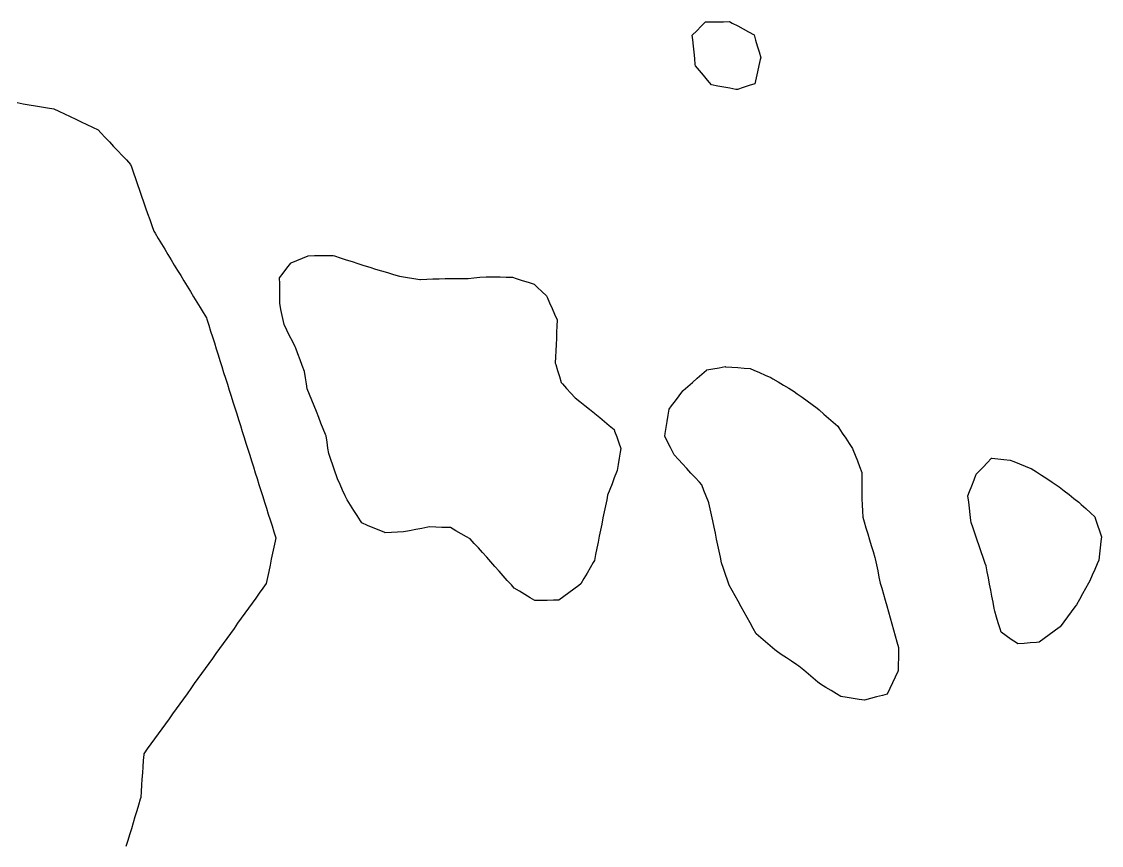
# Model space of a CAD drawing. Header units: millimetres. Extents: x 165 to 2352, y 1753 to 3323.
# Drawn here: x 467.4 to 641.9, y 1968.3 to 2101.4 of the extents above; entities that cross this region are included whole.
import ezdxf

# ---------------------------------------------------------------- set-up
doc = ezdxf.new("R2010")
doc.units = ezdxf.units.MM
for name, color, linetype in [('ALL_HOLES', 1, 'Continuous'), ('ALL_ISLANDS', 7, 'Continuous'), ('OUTLINE_ISLAND_01', 7, 'Continuous'), ('OUTLINE_ISLAND_01_HOLE_06', 1, 'Continuous'), ('OUTLINE_ISLAND_01_HOLE_08', 1, 'Continuous'), ('OUTLINE_ISLAND_01_HOLE_11', 1, 'Continuous'), ('OUTLINE_ISLAND_01_HOLE_14', 1, 'Continuous')]:
    doc.layers.add(name, color=color, linetype=linetype)

msp = doc.modelspace()

# ---------------------------------------------------------------- linework, layer by layer
at = {"layer": 'ALL_HOLES'}
for points in [[(575.7957, 2099.2694), (576.5029, 2099.9765), (577.21, 2100.6836), (577.9171, 2101.3907), (578.829, 2101.4035), (579.8289, 2101.4176), (580.8288, 2101.4316), (581.8287, 2101.4457), (582.2532, 2101.2173), (583.1339, 2100.7435), (584.0145, 2100.2697), (584.8952, 2099.7959), (585.7758, 2099.3222), (586.0219, 2098.4683), (586.2988, 2097.5074), (586.5758, 2096.5465), (586.8527, 2095.5856), (586.7873, 2095.3043), (586.5609, 2094.3302), (586.3345, 2093.3562), (586.108, 2092.3822), (585.8816, 2091.4082), (584.9678, 2091.0956), (584.0217, 2090.772), (583.0755, 2090.4483), (582.8496, 2090.4894), (581.8657, 2090.6683), (580.8818, 2090.8471), (579.898, 2091.026), (578.9141, 2091.2049), (578.8819, 2091.2431), (578.2372, 2092.0075), (577.5924, 2092.7719), (576.9477, 2093.5363), (576.303, 2094.3007), (576.2814, 2094.5128), (576.1798, 2095.5077), (576.0782, 2096.5025), (575.9767, 2097.4973), (575.8751, 2098.4921)], [(510.9599, 2062.4843), (511.8855, 2062.8629), (512.811, 2063.2415), (513.7366, 2063.6202), (513.744, 2063.6202), (514.744, 2063.6286), (515.744, 2063.6369), (516.7439, 2063.6452), (517.7439, 2063.6535), (517.9585, 2063.5847), (518.9106, 2063.279), (519.8628, 2062.9734), (520.8149, 2062.6678), (521.7671, 2062.3622), (522.7192, 2062.0565), (523.6714, 2061.7509), (524.6235, 2061.4453), (524.626, 2061.4445), (525.5856, 2061.1632), (526.5452, 2060.8819), (527.5048, 2060.6006), (528.4645, 2060.3192), (528.7971, 2060.2641), (529.7836, 2060.1005), (530.7701, 2059.9369), (531.7566, 2059.7732), (531.8734, 2059.7783), (532.8724, 2059.8218), (533.8715, 2059.8653), (534.8705, 2059.9088), (535.8696, 2059.9523), (536.5837, 2059.9546), (537.5837, 2059.9579), (538.5837, 2059.9612), (539.5837, 2059.9644), (540.481, 2060.0476), (541.4767, 2060.1399), (542.4725, 2060.2322), (542.7318, 2060.2266), (543.7316, 2060.205), (544.7313, 2060.1834), (545.7311, 2060.1618), (546.7309, 2060.1402), (547.3573, 2059.9399), (548.3098, 2059.6354), (549.2623, 2059.331), (550.2149, 2059.0265), (550.7764, 2058.4974), (551.5041, 2057.8115), (552.2319, 2057.1257), (552.3301, 2056.9053), (552.7369, 2055.9918), (553.1438, 2055.0783), (553.5506, 2054.1648), (553.9575, 2053.2513), (553.9146, 2052.2581), (553.8715, 2051.2591), (553.8284, 2050.26), (553.7853, 2049.2609), (553.7422, 2048.2618), (553.6991, 2047.2628), (553.656, 2046.2637), (553.7301, 2046.0197), (554.0206, 2045.0628), (554.311, 2044.1059), (554.6015, 2043.149), (554.8152, 2042.9141), (555.4881, 2042.1743), (556.1609, 2041.4346), (556.8338, 2040.6948), (556.8565, 2040.6767), (557.638, 2040.0527), (558.4194, 2039.4288), (559.2009, 2038.8048), (559.9823, 2038.1809), (560.0664, 2038.1114), (560.8371, 2037.4742), (561.6077, 2036.837), (562.3784, 2036.1998), (563.1491, 2035.5626), (563.2429, 2035.296), (563.5749, 2034.3527), (563.9068, 2033.4094), (564.2387, 2032.4661), (564.1417, 2031.8813), (563.978, 2030.8948), (563.8144, 2029.9083), (563.6507, 2028.9218), (563.5475, 2028.6536), (563.1883, 2027.7204), (562.829, 2026.7871), (562.4698, 2025.8539), (562.1106, 2024.9206), (561.9599, 2024.1815), (561.7603, 2023.2016), (561.5606, 2022.2218), (561.3609, 2021.2419), (561.1612, 2020.2621), (560.9615, 2019.2822), (560.7618, 2018.3023), (560.5621, 2017.3225), (560.3624, 2016.3426), (560.1627, 2015.3628), (559.963, 2014.3829), (559.7746, 2014.0553), (559.276, 2013.1885), (558.7775, 2012.3216), (558.2789, 2011.4548), (557.7804, 2010.5879), (557.4488, 2010.3434), (556.644, 2009.7499), (555.8392, 2009.1564), (555.0343, 2008.5629), (554.2295, 2007.9694), (553.356, 2007.9529), (552.3561, 2007.934), (551.3563, 2007.9151), (550.3565, 2007.8962), (549.5789, 2008.365), (548.7225, 2008.8813), (547.866, 2009.3976), (547.0096, 2009.9139), (546.5561, 2010.4231), (545.891, 2011.1699), (545.2259, 2011.9166), (544.5608, 2012.6634), (543.8957, 2013.4101), (543.2306, 2014.1569), (542.5655, 2014.9036), (541.9004, 2015.6504), (541.2353, 2016.3972), (540.5702, 2017.1439), (539.9051, 2017.8907), (539.3244, 2018.2155), (538.4517, 2018.7037), (537.579, 2019.1918), (536.7062, 2019.68), (536.3378, 2019.6927), (535.3384, 2019.7271), (534.339, 2019.7614), (533.3396, 2019.7958), (533.0569, 2019.7414), (532.0749, 2019.5525), (531.0929, 2019.3636), (530.1109, 2019.1747), (529.1289, 2018.9859), (528.1587, 2018.9426), (527.1597, 2018.8981), (526.1607, 2018.8536), (526.0909, 2018.883), (525.1695, 2019.2716), (524.2482, 2019.6603), (523.3268, 2020.0489), (522.4054, 2020.4376), (522.1726, 2020.7962), (521.6282, 2021.635), (521.0837, 2022.4738), (520.5392, 2023.3125), (519.9948, 2024.1513), (519.6868, 2024.8424), (519.2799, 2025.7559), (518.8729, 2026.6693), (518.4659, 2027.5828), (518.3654, 2027.8695), (518.0347, 2028.8132), (517.7039, 2029.7569), (517.3732, 2030.7006), (517.0424, 2031.6443), (516.9112, 2032.5268), (516.7642, 2033.516), (516.6171, 2034.5051), (516.534, 2034.7123), (516.1618, 2035.6404), (515.7895, 2036.5685), (515.4173, 2037.4967), (515.045, 2038.4248), (514.6727, 2039.3529), (514.3005, 2040.2811), (513.9282, 2041.2092), (513.556, 2042.1373), (513.4334, 2042.9223), (513.2792, 2043.9103), (513.125, 2044.8984), (513.1141, 2044.9278), (512.7667, 2045.8655), (512.4194, 2046.8033), (512.072, 2047.741), (511.7246, 2048.6787), (511.6135, 2048.9018), (511.1675, 2049.7968), (510.7215, 2050.6919), (510.2755, 2051.5869), (509.8295, 2052.4819), (509.7241, 2052.9929), (509.5221, 2053.9723), (509.3201, 2054.9516), (509.1181, 2055.931), (509.1179, 2056.0709), (509.1165, 2057.0709), (509.1151, 2058.0709), (509.1137, 2059.0709), (509.1124, 2060.0709), (509.6827, 2060.8159), (510.2906, 2061.6099), (510.8984, 2062.4039)], [(578.1473, 2045.1836), (579.1325, 2045.3549), (580.1177, 2045.5262), (581.103, 2045.6976), (581.1815, 2045.6914), (582.1784, 2045.6136), (583.1754, 2045.5358), (584.1724, 2045.458), (585.1693, 2045.3802), (585.7466, 2045.127), (586.6624, 2044.7254), (587.5782, 2044.3238), (588.494, 2043.9222), (588.8176, 2043.7301), (589.6774, 2043.2195), (590.5372, 2042.7088), (591.397, 2042.1982), (592.2568, 2041.6876), (592.7496, 2041.3291), (593.5583, 2040.7408), (594.3669, 2040.1525), (595.1756, 2039.5642), (595.9842, 2038.9759), (596.2973, 2038.7008), (597.0484, 2038.0407), (597.7996, 2037.3806), (598.5507, 2036.7205), (599.3019, 2036.0604), (599.4771, 2035.7966), (600.0303, 2034.9635), (600.5834, 2034.1305), (601.1366, 2033.2974), (601.6898, 2032.4643), (601.7398, 2032.336), (602.1026, 2031.4041), (602.4653, 2030.4722), (602.8281, 2029.5403), (603.1909, 2028.6084), (603.1884, 2028.0267), (603.1843, 2027.0267), (603.1801, 2026.0267), (603.176, 2025.0267), (603.2046, 2024.3627), (603.2477, 2023.3637), (603.2908, 2022.3646), (603.3339, 2021.3655), (603.5648, 2020.6013), (603.854, 2019.644), (604.1432, 2018.6868), (604.4324, 2017.7295), (604.7216, 2016.7722), (605.0109, 2015.815), (605.3001, 2014.8577), (605.3449, 2014.6441), (605.5505, 2013.6655), (605.756, 2012.6868), (605.9615, 2011.7082), (606.1671, 2010.7295), (606.3996, 2009.9127), (606.6734, 2008.9509), (606.9472, 2007.9891), (607.221, 2007.0273), (607.4948, 2006.0656), (607.7686, 2005.1038), (608.0423, 2004.142), (608.3161, 2003.1802), (608.5899, 2002.2184), (608.8637, 2001.2566), (609.1375, 2000.2948), (609.1246, 1999.6015), (609.1059, 1998.6017), (609.0872, 1997.6018), (609.0685, 1996.602), (608.9845, 1996.422), (608.5617, 1995.5158), (608.139, 1994.6095), (607.7162, 1993.7033), (607.2934, 1992.7971), (606.5282, 1992.5892), (605.5632, 1992.3271), (604.5981, 1992.065), (603.6331, 1991.8029), (602.7711, 1991.9409), (601.7837, 1992.0991), (600.7963, 1992.2573), (599.8089, 1992.4155), (599.0914, 1992.8452), (598.2335, 1993.3591), (597.3756, 1993.8729), (596.5177, 1994.3867), (596.1052, 1994.7295), (595.3361, 1995.3686), (594.567, 1996.0077), (593.7979, 1996.6468), (593.0288, 1997.286), (592.6693, 1997.527), (591.8386, 1998.0838), (591.008, 1998.6406), (590.1773, 1999.1974), (589.3467, 1999.7542), (589.1524, 1999.9221), (588.3959, 2000.576), (587.6393, 2001.2299), (586.8827, 2001.8838), (586.1262, 2002.5377), (586.126, 2002.5381), (585.6418, 2003.4131), (585.1576, 2004.2881), (584.6734, 2005.163), (584.1892, 2006.038), (583.705, 2006.913), (583.2208, 2007.7879), (582.7366, 2008.6629), (582.2525, 2009.5378), (581.7683, 2010.4128), (581.5063, 2011.1757), (581.1815, 2012.1215), (580.8567, 2013.0673), (580.5319, 2014.0131), (580.3465, 2014.892), (580.1402, 2015.8705), (579.9338, 2016.8489), (579.7275, 2017.8274), (579.5211, 2018.8059), (579.3147, 2019.7844), (579.1084, 2020.7628), (578.902, 2021.7413), (578.6956, 2022.7198), (578.4893, 2023.6983), (578.4306, 2023.8437), (578.0564, 2024.771), (577.6821, 2025.6983), (577.3079, 2026.6257), (576.9351, 2027.0303), (576.2576, 2027.7658), (575.5801, 2028.5013), (574.9026, 2029.2368), (574.2251, 2029.9723), (573.5475, 2030.7078), (572.87, 2031.4433), (572.7068, 2031.7641), (572.2534, 2032.6555), (571.8, 2033.5468), (571.3467, 2034.4381), (571.4163, 2034.8723), (571.5747, 2035.8597), (571.7331, 2036.847), (571.8915, 2037.8344), (572.0499, 2038.8218), (572.4569, 2039.3679), (573.0544, 2040.1698), (573.652, 2040.9716), (574.2495, 2041.7735), (574.3239, 2041.8386), (575.0765, 2042.497), (575.8292, 2043.1555), (576.5818, 2043.8139), (577.3344, 2044.4724), (578.087, 2045.1308)], [(624.1706, 2030.9062), (625.1657, 2030.8067), (626.1607, 2030.7072), (627.1558, 2030.6077), (627.7339, 2030.3734), (628.6607, 2029.9978), (629.5875, 2029.6222), (630.5143, 2029.2467), (630.5578, 2029.2188), (631.3994, 2028.6786), (632.241, 2028.1385), (633.0825, 2027.5984), (633.9241, 2027.0582), (634.7657, 2026.5181), (635.0943, 2026.2618), (635.8829, 2025.6469), (636.6714, 2025.032), (637.46, 2024.417), (638.2486, 2023.8021), (638.642, 2023.4408), (639.3784, 2022.7643), (640.1149, 2022.0878), (640.8513, 2021.4113), (640.9713, 2021.0443), (641.282, 2020.0937), (641.5927, 2019.1432), (641.9034, 2018.1927), (641.8225, 2017.4286), (641.7173, 2016.4341), (641.6121, 2015.4397), (641.5069, 2014.4452), (641.2382, 2013.84), (640.8324, 2012.926), (640.4266, 2012.0121), (640.0209, 2011.0981), (639.8108, 2010.7168), (639.3283, 2009.8409), (638.8457, 2008.9651), (638.3632, 2008.0892), (637.8806, 2007.2133), (637.6202, 2006.8645), (637.022, 2006.0632), (636.4237, 2005.2618), (635.8255, 2004.4605), (635.2273, 2003.6592), (635.0609, 2003.5368), (634.2552, 2002.9444), (633.4496, 2002.352), (632.644, 2001.7595), (631.8383, 2001.1671), (631.3922, 2001.1319), (630.3953, 2001.0531), (629.3984, 2000.9743), (628.4015, 2000.8955), (628.16, 2001.0637), (627.3395, 2001.6352), (626.5189, 2002.2067), (625.6983, 2002.7783), (625.533, 2003.325), (625.2435, 2004.2822), (624.954, 2005.2394), (624.6645, 2006.1966), (624.5798, 2006.6431), (624.3933, 2007.6255), (624.2069, 2008.608), (624.0204, 2009.5905), (623.834, 2010.5729), (623.6475, 2011.5554), (623.4611, 2012.5379), (623.2746, 2013.5203), (623.1443, 2013.899), (622.8188, 2014.8445), (622.4933, 2015.7901), (622.1678, 2016.7356), (621.8423, 2017.6812), (621.5168, 2018.6267), (621.1913, 2019.5723), (620.8658, 2020.5178), (620.8269, 2020.8319), (620.704, 2021.8243), (620.5811, 2022.8167), (620.4582, 2023.8092), (620.3353, 2024.8016), (620.6088, 2025.5241), (620.9627, 2026.4594), (621.3166, 2027.3946), (621.6705, 2028.3299), (622.0746, 2028.7463), (622.771, 2029.4639), (623.4674, 2030.1816), (624.1639, 2030.8992)]]:
    msp.add_lwpolyline(points, close=True, dxfattribs=at)
at = {"layer": 'ALL_ISLANDS'}
msp.add_lwpolyline([(466.679, 2088.3489), (467.6652, 2088.1832), (468.6514, 2088.0176), (469.6376, 2087.8519), (470.6237, 2087.6862), (471.6099, 2087.5205), (472.5961, 2087.3549), (473.4381, 2086.9553), (474.3416, 2086.5266), (475.245, 2086.0979), (476.1485, 2085.6693), (477.052, 2085.2406), (477.9554, 2084.8119), (478.8589, 2084.3832), (479.7623, 2083.9545), (480.2267, 2083.4613), (480.9123, 2082.7333), (481.5979, 2082.0053), (482.2834, 2081.2773), (482.969, 2080.5493), (483.6546, 2079.8213), (484.3401, 2079.0933), (485.0257, 2078.3653), (485.1606, 2077.9759), (485.4879, 2077.031), (485.8153, 2076.086), (486.1426, 2075.1411), (486.4699, 2074.1962), (486.7972, 2073.2513), (487.1246, 2072.3064), (487.4519, 2071.3615), (487.7792, 2070.4166), (488.1066, 2069.4717), (488.4339, 2068.5268), (488.7612, 2067.5818), (488.9716, 2067.2361), (489.4915, 2066.3819), (490.0114, 2065.5277), (490.5313, 2064.6734), (491.0512, 2063.8192), (491.571, 2062.9649), (492.0909, 2062.1107), (492.6108, 2061.2565), (493.1307, 2060.4022), (493.6506, 2059.548), (494.1705, 2058.6938), (494.6903, 2057.8395), (495.2102, 2056.9853), (495.7301, 2056.131), (496.25, 2055.2768), (496.7699, 2054.4226), (497.2898, 2053.5683), (497.3587, 2053.3496), (497.6591, 2052.3958), (497.9596, 2051.442), (498.26, 2050.4882), (498.5605, 2049.5344), (498.8609, 2048.5806), (499.1614, 2047.6268), (499.4618, 2046.673), (499.7623, 2045.7192), (500.0627, 2044.7654), (500.3632, 2043.8116), (500.6636, 2042.8578), (500.9641, 2041.904), (501.2645, 2040.9502), (501.565, 2039.9964), (501.8654, 2039.0426), (502.1659, 2038.0888), (502.4663, 2037.1351), (502.7668, 2036.1813), (503.0672, 2035.2275), (503.3677, 2034.2737), (503.6681, 2033.3199), (503.9686, 2032.3661), (504.269, 2031.4123), (504.5695, 2030.4585), (504.8699, 2029.5047), (505.1704, 2028.5509), (505.4708, 2027.5971), (505.7713, 2026.6433), (506.0717, 2025.6895), (506.3722, 2024.7357), (506.6726, 2023.7819), (506.9731, 2022.8281), (507.2735, 2021.8743), (507.574, 2020.9205), (507.8744, 2019.9667), (508.1749, 2019.0129), (508.4753, 2018.0591), (508.3625, 2017.5135), (508.1599, 2016.5342), (507.9574, 2015.555), (507.7548, 2014.5757), (507.5522, 2013.5964), (507.3497, 2012.6172), (507.1471, 2011.6379), (506.9446, 2010.6586), (506.4066, 2009.9102), (505.8229, 2009.0982), (505.2392, 2008.2862), (504.6555, 2007.4743), (504.0718, 2006.6623), (503.4881, 2005.8503), (502.9044, 2005.0383), (502.3207, 2004.2263), (501.737, 2003.4144), (501.1534, 2002.6024), (500.5697, 2001.7904), (499.986, 2000.9784), (499.4023, 2000.1665), (498.8186, 1999.3545), (498.2349, 1998.5425), (497.6512, 1997.7305), (497.0675, 1996.9185), (496.4838, 1996.1066), (495.9002, 1995.2946), (495.3165, 1994.4826), (494.7328, 1993.6706), (494.1491, 1992.8587), (493.5654, 1992.0467), (492.9817, 1991.2347), (492.398, 1990.4227), (491.8143, 1989.6108), (491.2306, 1988.7988), (490.647, 1987.9868), (490.0633, 1987.1748), (489.4796, 1986.3628), (488.8959, 1985.5509), (488.3122, 1984.7389), (487.7285, 1983.9269), (487.1448, 1983.1149), (487.1397, 1983.0408), (487.0706, 1982.0432), (487.0016, 1981.0456), (486.9325, 1980.048), (486.8635, 1979.0504), (486.7944, 1978.0527), (486.7254, 1977.0551), (486.6563, 1976.0575), (486.5844, 1975.8187), (486.2962, 1974.8612), (486.0079, 1973.9036), (485.7196, 1972.9461), (485.4314, 1971.9885), (485.1431, 1971.031), (484.8548, 1970.0734), (484.5666, 1969.1159), (484.2783, 1968.1583)], dxfattribs=at)
at = {"layer": 'OUTLINE_ISLAND_01'}
msp.add_lwpolyline([(466.679, 2088.3489), (467.6652, 2088.1832), (468.6514, 2088.0176), (469.6376, 2087.8519), (470.6237, 2087.6862), (471.6099, 2087.5205), (472.5961, 2087.3549), (473.4381, 2086.9553), (474.3416, 2086.5266), (475.245, 2086.0979), (476.1485, 2085.6693), (477.052, 2085.2406), (477.9554, 2084.8119), (478.8589, 2084.3832), (479.7623, 2083.9545), (480.2267, 2083.4613), (480.9123, 2082.7333), (481.5979, 2082.0053), (482.2834, 2081.2773), (482.969, 2080.5493), (483.6546, 2079.8213), (484.3401, 2079.0933), (485.0257, 2078.3653), (485.1606, 2077.9759), (485.4879, 2077.031), (485.8153, 2076.086), (486.1426, 2075.1411), (486.4699, 2074.1962), (486.7972, 2073.2513), (487.1246, 2072.3064), (487.4519, 2071.3615), (487.7792, 2070.4166), (488.1066, 2069.4717), (488.4339, 2068.5268), (488.7612, 2067.5818), (488.9716, 2067.2361), (489.4915, 2066.3819), (490.0114, 2065.5277), (490.5313, 2064.6734), (491.0512, 2063.8192), (491.571, 2062.9649), (492.0909, 2062.1107), (492.6108, 2061.2565), (493.1307, 2060.4022), (493.6506, 2059.548), (494.1705, 2058.6938), (494.6903, 2057.8395), (495.2102, 2056.9853), (495.7301, 2056.131), (496.25, 2055.2768), (496.7699, 2054.4226), (497.2898, 2053.5683), (497.3587, 2053.3496), (497.6591, 2052.3958), (497.9596, 2051.442), (498.26, 2050.4882), (498.5605, 2049.5344), (498.8609, 2048.5806), (499.1614, 2047.6268), (499.4618, 2046.673), (499.7623, 2045.7192), (500.0627, 2044.7654), (500.3632, 2043.8116), (500.6636, 2042.8578), (500.9641, 2041.904), (501.2645, 2040.9502), (501.565, 2039.9964), (501.8654, 2039.0426), (502.1659, 2038.0888), (502.4663, 2037.1351), (502.7668, 2036.1813), (503.0672, 2035.2275), (503.3677, 2034.2737), (503.6681, 2033.3199), (503.9686, 2032.3661), (504.269, 2031.4123), (504.5695, 2030.4585), (504.8699, 2029.5047), (505.1704, 2028.5509), (505.4708, 2027.5971), (505.7713, 2026.6433), (506.0717, 2025.6895), (506.3722, 2024.7357), (506.6726, 2023.7819), (506.9731, 2022.8281), (507.2735, 2021.8743), (507.574, 2020.9205), (507.8744, 2019.9667), (508.1749, 2019.0129), (508.4753, 2018.0591), (508.3625, 2017.5135), (508.1599, 2016.5342), (507.9574, 2015.555), (507.7548, 2014.5757), (507.5522, 2013.5964), (507.3497, 2012.6172), (507.1471, 2011.6379), (506.9446, 2010.6586), (506.4066, 2009.9102), (505.8229, 2009.0982), (505.2392, 2008.2862), (504.6555, 2007.4743), (504.0718, 2006.6623), (503.4881, 2005.8503), (502.9044, 2005.0383), (502.3207, 2004.2263), (501.737, 2003.4144), (501.1534, 2002.6024), (500.5697, 2001.7904), (499.986, 2000.9784), (499.4023, 2000.1665), (498.8186, 1999.3545), (498.2349, 1998.5425), (497.6512, 1997.7305), (497.0675, 1996.9185), (496.4838, 1996.1066), (495.9002, 1995.2946), (495.3165, 1994.4826), (494.7328, 1993.6706), (494.1491, 1992.8587), (493.5654, 1992.0467), (492.9817, 1991.2347), (492.398, 1990.4227), (491.8143, 1989.6108), (491.2306, 1988.7988), (490.647, 1987.9868), (490.0633, 1987.1748), (489.4796, 1986.3628), (488.8959, 1985.5509), (488.3122, 1984.7389), (487.7285, 1983.9269), (487.1448, 1983.1149), (487.1397, 1983.0408), (487.0706, 1982.0432), (487.0016, 1981.0456), (486.9325, 1980.048), (486.8635, 1979.0504), (486.7944, 1978.0527), (486.7254, 1977.0551), (486.6563, 1976.0575), (486.5844, 1975.8187), (486.2962, 1974.8612), (486.0079, 1973.9036), (485.7196, 1972.9461), (485.4314, 1971.9885), (485.1431, 1971.031), (484.8548, 1970.0734), (484.5666, 1969.1159), (484.2783, 1968.1583)], dxfattribs=at)
at = {"layer": 'OUTLINE_ISLAND_01_HOLE_06'}
msp.add_lwpolyline([(624.1706, 2030.9062), (625.1657, 2030.8067), (626.1607, 2030.7072), (627.1558, 2030.6077), (627.7339, 2030.3734), (628.6607, 2029.9978), (629.5875, 2029.6222), (630.5143, 2029.2467), (630.5578, 2029.2188), (631.3994, 2028.6786), (632.241, 2028.1385), (633.0825, 2027.5984), (633.9241, 2027.0582), (634.7657, 2026.5181), (635.0943, 2026.2618), (635.8829, 2025.6469), (636.6714, 2025.032), (637.46, 2024.417), (638.2486, 2023.8021), (638.642, 2023.4408), (639.3784, 2022.7643), (640.1149, 2022.0878), (640.8513, 2021.4113), (640.9713, 2021.0443), (641.282, 2020.0937), (641.5927, 2019.1432), (641.9034, 2018.1927), (641.8225, 2017.4286), (641.7173, 2016.4341), (641.6121, 2015.4397), (641.5069, 2014.4452), (641.2382, 2013.84), (640.8324, 2012.926), (640.4266, 2012.0121), (640.0209, 2011.0981), (639.8108, 2010.7168), (639.3283, 2009.8409), (638.8457, 2008.9651), (638.3632, 2008.0892), (637.8806, 2007.2133), (637.6202, 2006.8645), (637.022, 2006.0632), (636.4237, 2005.2618), (635.8255, 2004.4605), (635.2273, 2003.6592), (635.0609, 2003.5368), (634.2552, 2002.9444), (633.4496, 2002.352), (632.644, 2001.7595), (631.8383, 2001.1671), (631.3922, 2001.1319), (630.3953, 2001.0531), (629.3984, 2000.9743), (628.4015, 2000.8955), (628.16, 2001.0637), (627.3395, 2001.6352), (626.5189, 2002.2067), (625.6983, 2002.7783), (625.533, 2003.325), (625.2435, 2004.2822), (624.954, 2005.2394), (624.6645, 2006.1966), (624.5798, 2006.6431), (624.3933, 2007.6255), (624.2069, 2008.608), (624.0204, 2009.5905), (623.834, 2010.5729), (623.6475, 2011.5554), (623.4611, 2012.5379), (623.2746, 2013.5203), (623.1443, 2013.899), (622.8188, 2014.8445), (622.4933, 2015.7901), (622.1678, 2016.7356), (621.8423, 2017.6812), (621.5168, 2018.6267), (621.1913, 2019.5723), (620.8658, 2020.5178), (620.8269, 2020.8319), (620.704, 2021.8243), (620.5811, 2022.8167), (620.4582, 2023.8092), (620.3353, 2024.8016), (620.6088, 2025.5241), (620.9627, 2026.4594), (621.3166, 2027.3946), (621.6705, 2028.3299), (622.0746, 2028.7463), (622.771, 2029.4639), (623.4674, 2030.1816), (624.1639, 2030.8992)], close=True, dxfattribs=at)
at = {"layer": 'OUTLINE_ISLAND_01_HOLE_08'}
msp.add_lwpolyline([(578.1473, 2045.1836), (579.1325, 2045.3549), (580.1177, 2045.5262), (581.103, 2045.6976), (581.1815, 2045.6914), (582.1784, 2045.6136), (583.1754, 2045.5358), (584.1724, 2045.458), (585.1693, 2045.3802), (585.7466, 2045.127), (586.6624, 2044.7254), (587.5782, 2044.3238), (588.494, 2043.9222), (588.8176, 2043.7301), (589.6774, 2043.2195), (590.5372, 2042.7088), (591.397, 2042.1982), (592.2568, 2041.6876), (592.7496, 2041.3291), (593.5583, 2040.7408), (594.3669, 2040.1525), (595.1756, 2039.5642), (595.9842, 2038.9759), (596.2973, 2038.7008), (597.0484, 2038.0407), (597.7996, 2037.3806), (598.5507, 2036.7205), (599.3019, 2036.0604), (599.4771, 2035.7966), (600.0303, 2034.9635), (600.5834, 2034.1305), (601.1366, 2033.2974), (601.6898, 2032.4643), (601.7398, 2032.336), (602.1026, 2031.4041), (602.4653, 2030.4722), (602.8281, 2029.5403), (603.1909, 2028.6084), (603.1884, 2028.0267), (603.1843, 2027.0267), (603.1801, 2026.0267), (603.176, 2025.0267), (603.2046, 2024.3627), (603.2477, 2023.3637), (603.2908, 2022.3646), (603.3339, 2021.3655), (603.5648, 2020.6013), (603.854, 2019.644), (604.1432, 2018.6868), (604.4324, 2017.7295), (604.7216, 2016.7722), (605.0109, 2015.815), (605.3001, 2014.8577), (605.3449, 2014.6441), (605.5505, 2013.6655), (605.756, 2012.6868), (605.9615, 2011.7082), (606.1671, 2010.7295), (606.3996, 2009.9127), (606.6734, 2008.9509), (606.9472, 2007.9891), (607.221, 2007.0273), (607.4948, 2006.0656), (607.7686, 2005.1038), (608.0423, 2004.142), (608.3161, 2003.1802), (608.5899, 2002.2184), (608.8637, 2001.2566), (609.1375, 2000.2948), (609.1246, 1999.6015), (609.1059, 1998.6017), (609.0872, 1997.6018), (609.0685, 1996.602), (608.9845, 1996.422), (608.5617, 1995.5158), (608.139, 1994.6095), (607.7162, 1993.7033), (607.2934, 1992.7971), (606.5282, 1992.5892), (605.5632, 1992.3271), (604.5981, 1992.065), (603.6331, 1991.8029), (602.7711, 1991.9409), (601.7837, 1992.0991), (600.7963, 1992.2573), (599.8089, 1992.4155), (599.0914, 1992.8452), (598.2335, 1993.3591), (597.3756, 1993.8729), (596.5177, 1994.3867), (596.1052, 1994.7295), (595.3361, 1995.3686), (594.567, 1996.0077), (593.7979, 1996.6468), (593.0288, 1997.286), (592.6693, 1997.527), (591.8386, 1998.0838), (591.008, 1998.6406), (590.1773, 1999.1974), (589.3467, 1999.7542), (589.1524, 1999.9221), (588.3959, 2000.576), (587.6393, 2001.2299), (586.8827, 2001.8838), (586.1262, 2002.5377), (586.126, 2002.5381), (585.6418, 2003.4131), (585.1576, 2004.2881), (584.6734, 2005.163), (584.1892, 2006.038), (583.705, 2006.913), (583.2208, 2007.7879), (582.7366, 2008.6629), (582.2525, 2009.5378), (581.7683, 2010.4128), (581.5063, 2011.1757), (581.1815, 2012.1215), (580.8567, 2013.0673), (580.5319, 2014.0131), (580.3465, 2014.892), (580.1402, 2015.8705), (579.9338, 2016.8489), (579.7275, 2017.8274), (579.5211, 2018.8059), (579.3147, 2019.7844), (579.1084, 2020.7628), (578.902, 2021.7413), (578.6956, 2022.7198), (578.4893, 2023.6983), (578.4306, 2023.8437), (578.0564, 2024.771), (577.6821, 2025.6983), (577.3079, 2026.6257), (576.9351, 2027.0303), (576.2576, 2027.7658), (575.5801, 2028.5013), (574.9026, 2029.2368), (574.2251, 2029.9723), (573.5475, 2030.7078), (572.87, 2031.4433), (572.7068, 2031.7641), (572.2534, 2032.6555), (571.8, 2033.5468), (571.3467, 2034.4381), (571.4163, 2034.8723), (571.5747, 2035.8597), (571.7331, 2036.847), (571.8915, 2037.8344), (572.0499, 2038.8218), (572.4569, 2039.3679), (573.0544, 2040.1698), (573.652, 2040.9716), (574.2495, 2041.7735), (574.3239, 2041.8386), (575.0765, 2042.497), (575.8292, 2043.1555), (576.5818, 2043.8139), (577.3344, 2044.4724), (578.087, 2045.1308)], close=True, dxfattribs=at)
at = {"layer": 'OUTLINE_ISLAND_01_HOLE_11'}
msp.add_lwpolyline([(510.9599, 2062.4843), (511.8855, 2062.8629), (512.811, 2063.2415), (513.7366, 2063.6202), (513.744, 2063.6202), (514.744, 2063.6286), (515.744, 2063.6369), (516.7439, 2063.6452), (517.7439, 2063.6535), (517.9585, 2063.5847), (518.9106, 2063.279), (519.8628, 2062.9734), (520.8149, 2062.6678), (521.7671, 2062.3622), (522.7192, 2062.0565), (523.6714, 2061.7509), (524.6235, 2061.4453), (524.626, 2061.4445), (525.5856, 2061.1632), (526.5452, 2060.8819), (527.5048, 2060.6006), (528.4645, 2060.3192), (528.7971, 2060.2641), (529.7836, 2060.1005), (530.7701, 2059.9369), (531.7566, 2059.7732), (531.8734, 2059.7783), (532.8724, 2059.8218), (533.8715, 2059.8653), (534.8705, 2059.9088), (535.8696, 2059.9523), (536.5837, 2059.9546), (537.5837, 2059.9579), (538.5837, 2059.9612), (539.5837, 2059.9644), (540.481, 2060.0476), (541.4767, 2060.1399), (542.4725, 2060.2322), (542.7318, 2060.2266), (543.7316, 2060.205), (544.7313, 2060.1834), (545.7311, 2060.1618), (546.7309, 2060.1402), (547.3573, 2059.9399), (548.3098, 2059.6354), (549.2623, 2059.331), (550.2149, 2059.0265), (550.7764, 2058.4974), (551.5041, 2057.8115), (552.2319, 2057.1257), (552.3301, 2056.9053), (552.7369, 2055.9918), (553.1438, 2055.0783), (553.5506, 2054.1648), (553.9575, 2053.2513), (553.9146, 2052.2581), (553.8715, 2051.2591), (553.8284, 2050.26), (553.7853, 2049.2609), (553.7422, 2048.2618), (553.6991, 2047.2628), (553.656, 2046.2637), (553.7301, 2046.0197), (554.0206, 2045.0628), (554.311, 2044.1059), (554.6015, 2043.149), (554.8152, 2042.9141), (555.4881, 2042.1743), (556.1609, 2041.4346), (556.8338, 2040.6948), (556.8565, 2040.6767), (557.638, 2040.0527), (558.4194, 2039.4288), (559.2009, 2038.8048), (559.9823, 2038.1809), (560.0664, 2038.1114), (560.8371, 2037.4742), (561.6077, 2036.837), (562.3784, 2036.1998), (563.1491, 2035.5626), (563.2429, 2035.296), (563.5749, 2034.3527), (563.9068, 2033.4094), (564.2387, 2032.4661), (564.1417, 2031.8813), (563.978, 2030.8948), (563.8144, 2029.9083), (563.6507, 2028.9218), (563.5475, 2028.6536), (563.1883, 2027.7204), (562.829, 2026.7871), (562.4698, 2025.8539), (562.1106, 2024.9206), (561.9599, 2024.1815), (561.7603, 2023.2016), (561.5606, 2022.2218), (561.3609, 2021.2419), (561.1612, 2020.2621), (560.9615, 2019.2822), (560.7618, 2018.3023), (560.5621, 2017.3225), (560.3624, 2016.3426), (560.1627, 2015.3628), (559.963, 2014.3829), (559.7746, 2014.0553), (559.276, 2013.1885), (558.7775, 2012.3216), (558.2789, 2011.4548), (557.7804, 2010.5879), (557.4488, 2010.3434), (556.644, 2009.7499), (555.8392, 2009.1564), (555.0343, 2008.5629), (554.2295, 2007.9694), (553.356, 2007.9529), (552.3561, 2007.934), (551.3563, 2007.9151), (550.3565, 2007.8962), (549.5789, 2008.365), (548.7225, 2008.8813), (547.866, 2009.3976), (547.0096, 2009.9139), (546.5561, 2010.4231), (545.891, 2011.1699), (545.2259, 2011.9166), (544.5608, 2012.6634), (543.8957, 2013.4101), (543.2306, 2014.1569), (542.5655, 2014.9036), (541.9004, 2015.6504), (541.2353, 2016.3972), (540.5702, 2017.1439), (539.9051, 2017.8907), (539.3244, 2018.2155), (538.4517, 2018.7037), (537.579, 2019.1918), (536.7062, 2019.68), (536.3378, 2019.6927), (535.3384, 2019.7271), (534.339, 2019.7614), (533.3396, 2019.7958), (533.0569, 2019.7414), (532.0749, 2019.5525), (531.0929, 2019.3636), (530.1109, 2019.1747), (529.1289, 2018.9859), (528.1587, 2018.9426), (527.1597, 2018.8981), (526.1607, 2018.8536), (526.0909, 2018.883), (525.1695, 2019.2716), (524.2482, 2019.6603), (523.3268, 2020.0489), (522.4054, 2020.4376), (522.1726, 2020.7962), (521.6282, 2021.635), (521.0837, 2022.4738), (520.5392, 2023.3125), (519.9948, 2024.1513), (519.6868, 2024.8424), (519.2799, 2025.7559), (518.8729, 2026.6693), (518.4659, 2027.5828), (518.3654, 2027.8695), (518.0347, 2028.8132), (517.7039, 2029.7569), (517.3732, 2030.7006), (517.0424, 2031.6443), (516.9112, 2032.5268), (516.7642, 2033.516), (516.6171, 2034.5051), (516.534, 2034.7123), (516.1618, 2035.6404), (515.7895, 2036.5685), (515.4173, 2037.4967), (515.045, 2038.4248), (514.6727, 2039.3529), (514.3005, 2040.2811), (513.9282, 2041.2092), (513.556, 2042.1373), (513.4334, 2042.9223), (513.2792, 2043.9103), (513.125, 2044.8984), (513.1141, 2044.9278), (512.7667, 2045.8655), (512.4194, 2046.8033), (512.072, 2047.741), (511.7246, 2048.6787), (511.6135, 2048.9018), (511.1675, 2049.7968), (510.7215, 2050.6919), (510.2755, 2051.5869), (509.8295, 2052.4819), (509.7241, 2052.9929), (509.5221, 2053.9723), (509.3201, 2054.9516), (509.1181, 2055.931), (509.1179, 2056.0709), (509.1165, 2057.0709), (509.1151, 2058.0709), (509.1137, 2059.0709), (509.1124, 2060.0709), (509.6827, 2060.8159), (510.2906, 2061.6099), (510.8984, 2062.4039)], close=True, dxfattribs=at)
at = {"layer": 'OUTLINE_ISLAND_01_HOLE_14'}
msp.add_lwpolyline([(575.7957, 2099.2694), (576.5029, 2099.9765), (577.21, 2100.6836), (577.9171, 2101.3907), (578.829, 2101.4035), (579.8289, 2101.4176), (580.8288, 2101.4316), (581.8287, 2101.4457), (582.2532, 2101.2173), (583.1339, 2100.7435), (584.0145, 2100.2697), (584.8952, 2099.7959), (585.7758, 2099.3222), (586.0219, 2098.4683), (586.2988, 2097.5074), (586.5758, 2096.5465), (586.8527, 2095.5856), (586.7873, 2095.3043), (586.5609, 2094.3302), (586.3345, 2093.3562), (586.108, 2092.3822), (585.8816, 2091.4082), (584.9678, 2091.0956), (584.0217, 2090.772), (583.0755, 2090.4483), (582.8496, 2090.4894), (581.8657, 2090.6683), (580.8818, 2090.8471), (579.898, 2091.026), (578.9141, 2091.2049), (578.8819, 2091.2431), (578.2372, 2092.0075), (577.5924, 2092.7719), (576.9477, 2093.5363), (576.303, 2094.3007), (576.2814, 2094.5128), (576.1798, 2095.5077), (576.0782, 2096.5025), (575.9767, 2097.4973), (575.8751, 2098.4921)], close=True, dxfattribs=at)

doc.saveas('drawing.dxf')
